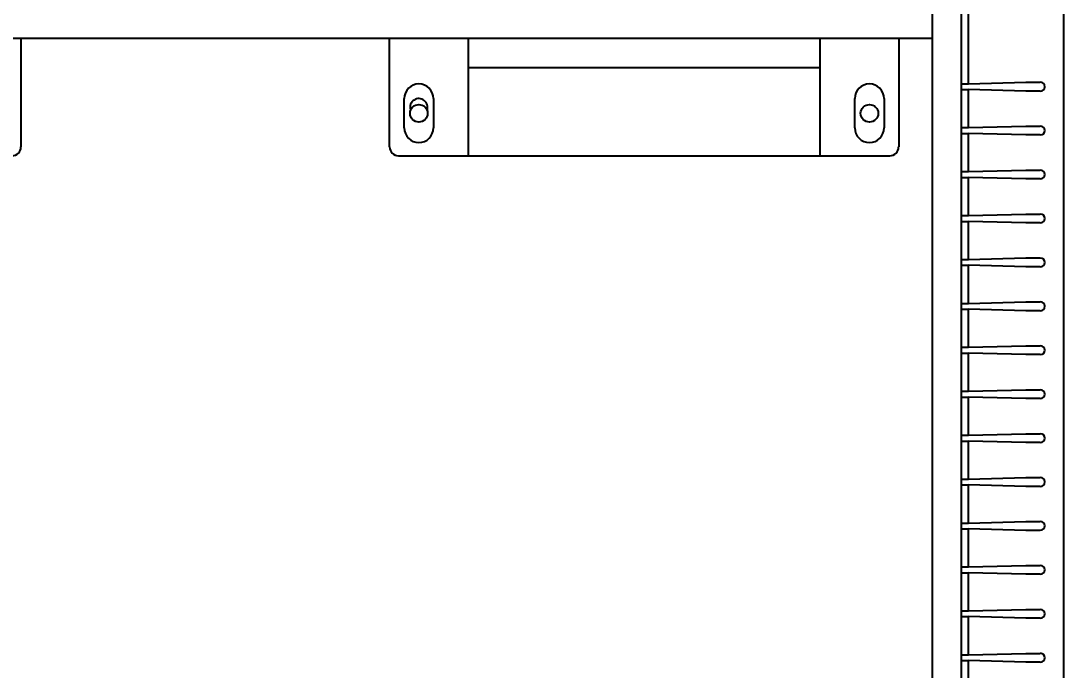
# Model space of a CAD drawing. Header units: feet. Extents: x -1522 to 974, y -3833 to 696.
# Drawn here: x 34.931 to 36.109, y 10.014 to 10.743 of the extents above; entities that cross this region are included whole.
import ezdxf

# ---------------------------------------------------------------- set-up
doc = ezdxf.new("R2010")
doc.units = ezdxf.units.FT
doc.header["$MEASUREMENT"] = 0
doc.layers.add('E-EQPM-XFMR-1500V', color=141, linetype='Continuous')
doc.layers.add('G-NPLT', color=67, linetype='Continuous', plot=False)
doc.styles.add('NEI-A', font='arial.ttf')

# ---------------------------------------------------------------- blocks, each defined once
blk = doc.blocks.new('INV SKID')
at = {"layer": 'E-EQPM-XFMR-1500V', "linetype": 'Continuous'}
for p, q in [((-0.1247, 3.6492), (-0.1247, -3.2783)), ((-0.2723, 3.3572), (-0.2723, -3.2045)), ((-0.2395, 3.3572), (-0.2395, -3.2045)), ((-0.2313, -0.4549), (-0.2313, 3.3572)), ((-0.2723, -0.4043), (-2.9199, -0.4043)), ((-1.294, -0.4043), (-1.294, -0.5257)), ((-0.8806, -0.5257), (-0.8806, -0.4043)), ((-0.792, -0.4371), (-0.792, -0.4043)), ((-0.3983, -0.4043), (-0.3983, -0.4371)), ((-0.3097, -0.4043), (-0.3097, -0.5257)), ((-0.3983, -0.4371), (-0.792, -0.4371)), ((-0.792, -0.5356), (-0.792, -0.4371)), ((-0.3983, -0.4371), (-0.3983, -0.5356)), ((-0.2395, -0.4549), (-0.2313, -0.4549)), ((-0.2313, -0.4549), (-0.1673, -0.4533)), ((-0.1673, -0.4533), (-0.1509, -0.4533)), ((-0.2395, -0.4615), (-0.2313, -0.4615)), ((-0.1673, -0.4631), (-0.2313, -0.4615)), ((-0.2313, -0.5041), (-0.2313, -0.4615)), ((-0.1509, -0.4631), (-0.1673, -0.4631)), ((-0.8642, -0.5044), (-0.8642, -0.4716)), ((-0.8314, -0.4716), (-0.8314, -0.5044)), ((-0.3589, -0.5044), (-0.3589, -0.4716)), ((-0.3261, -0.4716), (-0.3261, -0.5044)), ((-0.2395, -0.5041), (-0.2313, -0.5041)), ((-0.2313, -0.5041), (-0.1673, -0.5025)), ((-0.1673, -0.5025), (-0.1509, -0.5025)), ((-0.2395, -0.5107), (-0.2313, -0.5107)), ((-0.1673, -0.5123), (-0.2313, -0.5107)), ((-0.2313, -0.5534), (-0.2313, -0.5107)), ((-0.1509, -0.5123), (-0.1673, -0.5123)), ((-0.8707, -0.5356), (-0.3196, -0.5356)), ((-0.2395, -0.5534), (-0.2313, -0.5534)), ((-0.2313, -0.5534), (-0.1673, -0.5517)), ((-0.1673, -0.5517), (-0.1509, -0.5517)), ((-0.2395, -0.5599), (-0.2313, -0.5599)), ((-0.1673, -0.5616), (-0.2313, -0.5599)), ((-0.2313, -0.6026), (-0.2313, -0.5599)), ((-0.1509, -0.5616), (-0.1673, -0.5616)), ((-0.2395, -0.6026), (-0.2313, -0.6026)), ((-0.2395, -0.6091), (-0.2313, -0.6091)), ((-0.2313, -0.6026), (-0.1673, -0.6009)), ((-0.1673, -0.6108), (-0.2313, -0.6091)), ((-0.2313, -0.6518), (-0.2313, -0.6091)), ((-0.1673, -0.6009), (-0.1509, -0.6009)), ((-0.1509, -0.6108), (-0.1673, -0.6108)), ((-0.2395, -0.6518), (-0.2313, -0.6518)), ((-0.2395, -0.6583), (-0.2313, -0.6583)), ((-0.2313, -0.6518), (-0.1673, -0.6501)), ((-0.1673, -0.66), (-0.2313, -0.6583)), ((-0.2313, -0.701), (-0.2313, -0.6583)), ((-0.1673, -0.6501), (-0.1509, -0.6501)), ((-0.1509, -0.66), (-0.1673, -0.66)), ((-0.2395, -0.701), (-0.2313, -0.701)), ((-0.2313, -0.701), (-0.1673, -0.6994)), ((-0.1673, -0.6994), (-0.1509, -0.6994)), ((-0.2395, -0.7076), (-0.2313, -0.7076)), ((-0.1673, -0.7092), (-0.2313, -0.7076)), ((-0.2313, -0.7502), (-0.2313, -0.7076)), ((-0.1509, -0.7092), (-0.1673, -0.7092)), ((-0.2395, -0.7502), (-0.2313, -0.7502)), ((-0.2313, -0.7502), (-0.1673, -0.7486)), ((-0.1673, -0.7486), (-0.1509, -0.7486)), ((-0.2395, -0.7568), (-0.2313, -0.7568)), ((-0.1673, -0.7584), (-0.2313, -0.7568)), ((-0.2313, -0.7994), (-0.2313, -0.7568)), ((-0.1509, -0.7584), (-0.1673, -0.7584)), ((-0.2395, -0.7994), (-0.2313, -0.7994)), ((-0.2313, -0.7994), (-0.1673, -0.7978)), ((-0.1673, -0.7978), (-0.1509, -0.7978)), ((-0.2395, -0.806), (-0.2313, -0.806)), ((-0.1673, -0.8076), (-0.2313, -0.806)), ((-0.2313, -0.8486), (-0.2313, -0.806)), ((-0.1509, -0.8076), (-0.1673, -0.8076)), ((-0.2313, -0.8486), (-0.1673, -0.847)), ((-0.1673, -0.847), (-0.1509, -0.847)), ((-0.2395, -0.8486), (-0.2313, -0.8486)), ((-0.2395, -0.8552), (-0.2313, -0.8552)), ((-0.1673, -0.8568), (-0.2313, -0.8552)), ((-0.2313, -0.8978), (-0.2313, -0.8552)), ((-0.1509, -0.8568), (-0.1673, -0.8568)), ((-0.2395, -0.8978), (-0.2313, -0.8978)), ((-0.2395, -0.9044), (-0.2313, -0.9044)), ((-0.2313, -0.8978), (-0.1673, -0.8962)), ((-0.1673, -0.906), (-0.2313, -0.9044)), ((-0.2313, -0.9471), (-0.2313, -0.9044)), ((-0.1673, -0.8962), (-0.1509, -0.8962)), ((-0.1509, -0.906), (-0.1673, -0.906)), ((-0.2395, -0.9471), (-0.2313, -0.9471)), ((-0.2395, -0.9536), (-0.2313, -0.9536)), ((-0.2313, -0.9471), (-0.1673, -0.9454)), ((-0.1673, -0.9553), (-0.2313, -0.9536)), ((-0.2313, -0.9963), (-0.2313, -0.9536)), ((-0.1673, -0.9454), (-0.1509, -0.9454)), ((-0.1509, -0.9553), (-0.1673, -0.9553)), ((-0.2395, -0.9963), (-0.2313, -0.9963)), ((-0.2313, -0.9963), (-0.1673, -0.9946)), ((-0.1673, -0.9946), (-0.1509, -0.9946)), ((-0.2395, -1.0028), (-0.2313, -1.0028)), ((-0.1673, -1.0045), (-0.2313, -1.0028)), ((-0.2313, -1.0455), (-0.2313, -1.0028)), ((-0.1509, -1.0045), (-0.1673, -1.0045)), ((-0.2395, -1.0455), (-0.2313, -1.0455)), ((-0.2313, -1.0455), (-0.1673, -1.0438)), ((-0.1673, -1.0438), (-0.1509, -1.0438)), ((-0.2395, -1.052), (-0.2313, -1.052)), ((-0.1673, -1.0537), (-0.2313, -1.052)), ((-0.2313, -1.0947), (-0.2313, -1.052)), ((-0.1509, -1.0537), (-0.1673, -1.0537)), ((-0.2395, -1.0947), (-0.2313, -1.0947)), ((-0.2313, -1.0947), (-0.1673, -1.0931)), ((-0.1673, -1.0931), (-0.1509, -1.0931)), ((-0.2395, -1.1013), (-0.2313, -1.1013)), ((-0.1673, -1.1029), (-0.2313, -1.1013)), ((-0.2313, -1.1439), (-0.2313, -1.1013)), ((-0.1509, -1.1029), (-0.1673, -1.1029))]:
    blk.add_line(p, q, dxfattribs=at)
for centre in [(-0.8478, -0.488), (-0.3425, -0.488)]:
    blk.add_circle(centre, 0.00984, dxfattribs=at)
for centre, radius, start, end in [((-0.8478, -0.4716), 0.0164, 0, 180), ((-0.3425, -0.4716), 0.0164, 0, 180), ((-0.1509, -0.4582), 0.00492, 270, 90), ((-0.8478, -0.4814), 0.00984, 340.1712, 195), ((-0.8478, -0.5044), 0.0164, 180, 0), ((-0.3425, -0.5044), 0.0164, 180, 0), ((-0.1509, -0.5074), 0.00492, 270, 90), ((-1.3038, -0.5257), 0.00984, 270, 0), ((-0.8707, -0.5257), 0.00984, 180, 270), ((-0.3196, -0.5257), 0.00984, 270, 0), ((-0.1509, -0.5566), 0.00492, 270, 90), ((-0.1509, -0.6058), 0.00492, 270, 90), ((-0.1509, -0.6551), 0.00492, 270, 90), ((-0.1509, -0.7043), 0.00492, 270, 90), ((-0.1509, -0.7535), 0.00492, 270, 90), ((-0.1509, -0.8027), 0.00492, 270, 90), ((-0.1509, -0.8519), 0.00492, 270, 90), ((-0.1509, -0.9011), 0.00492, 270, 90), ((-0.1509, -0.9503), 0.00492, 270, 90), ((-0.1509, -0.9996), 0.00492, 270, 90), ((-0.1509, -1.0488), 0.00492, 270, 90), ((-0.1509, -1.098), 0.00492, 270, 90)]:
    blk.add_arc(centre, radius, start, end, dxfattribs=at)

msp = doc.modelspace()

# ---------------------------------------------------------------- block references
msp.add_blockref('INV SKID', (36.22501, 11.12722))

# ---------------------------------------------------------------- texts
at = {"layer": 'G-NPLT', "insert": (-1524.03887, 222.65943), "char_height": 50.15749436, "attachment_point": 1, "style": 'NEI-A'}
msp.add_mtext_dynamic_manual_height_columns('\\pxi-5,l5,ql;THIS INVERTER NEEDS TO BE UPDATED WITH THE CORRECT INVERTER JOB SPECIFIC. GET FROM THE INVERTER XREF.', width=1665.7235448, gutter_width=214.91157, heights=[0], dxfattribs=at)

doc.saveas('drawing.dxf')
